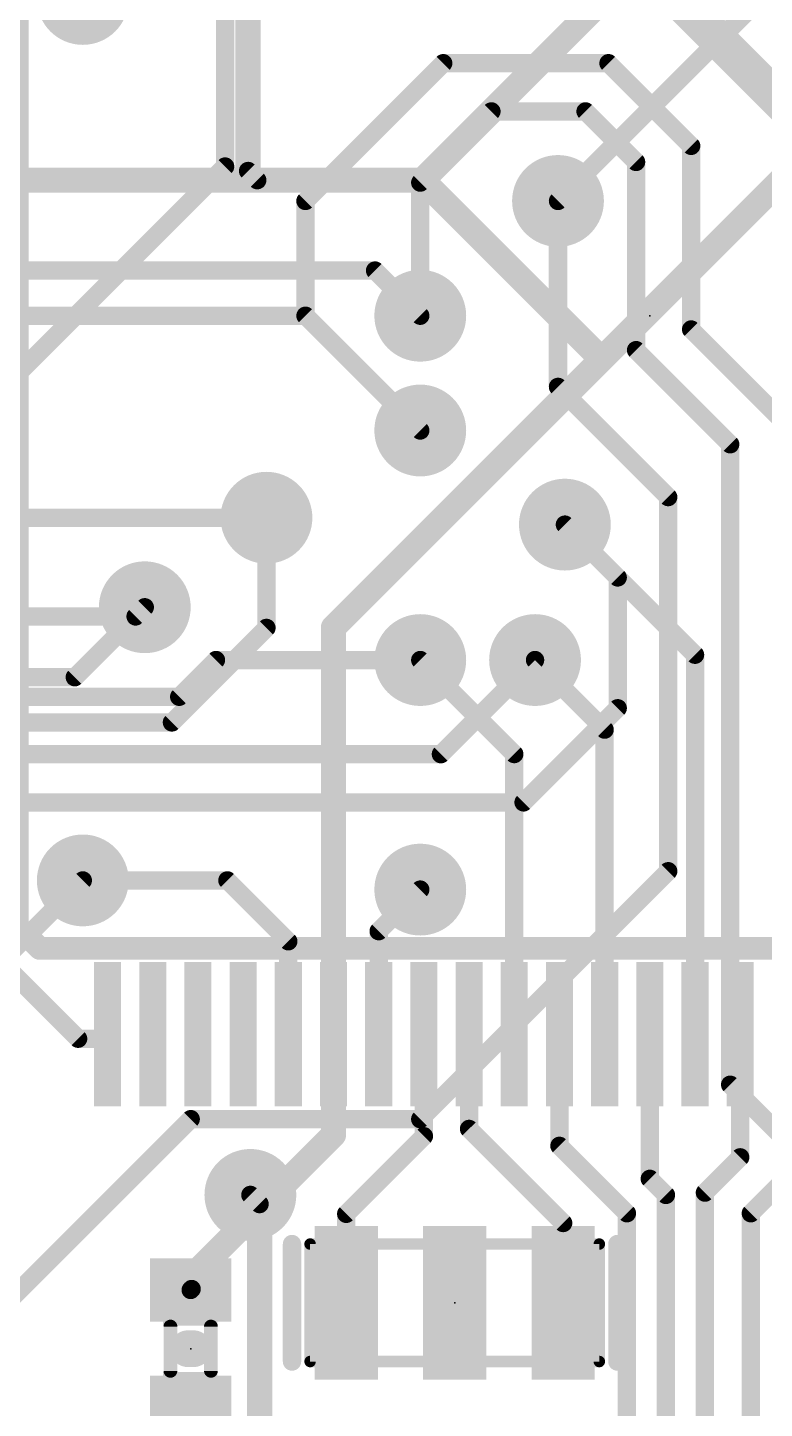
# Model space of a CAD drawing. Extents: x -1 to 63.6, y -0.1 to 40.7.
# Drawn here: x 35.03 to 43.18, y 8.23 to 23.51 of the extents above; entities that cross this region are included whole.
import ezdxf

# ---------------------------------------------------------------- set-up
doc = ezdxf.new("R2010")
doc.units = 0
for name, color, linetype in [('1', 12, 'CONTINUOUS'), ('16', 132, 'CONTINUOUS'), ('18', 110, 'CONTINUOUS'), ('21', 41, 'CONTINUOUS'), ('23', 53, 'CONTINUOUS'), ('51', 53, 'CONTINUOUS')]:
    doc.layers.add(name, color=color, linetype=linetype)

# ---------------------------------------------------------------- blocks, each defined once
blk = doc.blocks.new('RECT')
blk.add_solid([(-0.5, -0.5), (0.5, -0.5), (-0.5, 0.5), (0.5, 0.5)])
blk = doc.blocks.new('ROUNDV')
at = {"const_width": 0.5}
blk.add_lwpolyline([(0, -0.25, 1), (0, 0.25, 1), (0, -0.25)], format="xyb", dxfattribs=at)

msp = doc.modelspace()

# ---------------------------------------------------------------- linework, layer by layer
at = {"layer": '1'}
for points, const_width in [([(37.465, 21.9216), (37.465, 24.5618)], 0.2794), ([(39.394, 21.82), (42.0088, 24.4348)], 0.2794), ([(40.894, 21.59), (43.124, 23.82)], 0.2032), ([(37.5666, 21.82), (37.465, 21.9216)], 0.2032), ([(33.91, 21.82), (37.5666, 21.82)], 0.2794), ([(37.5666, 21.82), (39.394, 21.82)], 0.2794), ([(39.394, 21.82), (41.3766, 19.8374)], 0.2794), ([(41.3766, 19.8374), (43.3832, 21.844)], 0.2794), ([(38.87, 20.82), (33.91, 20.82)], 0.2032), ([(39.37, 20.32), (38.87, 20.82)], 0.2032), ([(33.91, 20.32), (38.1, 20.32)], 0.2032), ([(38.1, 20.32), (39.37, 19.05)], 0.2032), ([(41.3766, 19.8374), (38.41, 16.8708)], 0.2794), ([(37.6682, 18.0848), (37.6682, 16.8656)], 0.2032), ([(40.9702, 18.0086), (42.41, 16.5688)], 0.2032), ([(36.322, 17.0942), (35.5478, 16.32)], 0.2032), ([(36.322, 17.0942), (36.322, 17.0688)], 0.2032), ([(37.6682, 16.8656), (36.6226, 15.82)], 0.2032), ([(38.41, 16.8708), (38.41, 12.32)], 0.2794), ([(42.41, 16.5688), (42.41, 12.32)], 0.2032), ([(39.37, 16.51), (40.41, 15.47)], 0.2032), ([(40.64, 16.51), (41.41, 15.74)], 0.2032), ([(35.5478, 16.32), (33.91, 16.32)], 0.2032), ([(36.6226, 15.82), (33.91, 15.82)], 0.2032), ([(41.41, 15.74), (41.41, 12.32)], 0.2032), ([(40.41, 15.47), (40.41, 12.32)], 0.2032), ([(35.6362, 14.0716), (37.2364, 14.0716)], 0.2032), ([(37.2364, 14.0716), (37.91, 13.398)], 0.2032), ([(38.91, 13.51), (39.37, 13.97)], 0.2032), ([(34.2392, 13.6652), (35.5844, 12.32)], 0.2032), ([(38.91, 12.32), (38.91, 13.51)], 0.2032), ([(37.91, 13.398), (37.91, 12.32)], 0.2032), ([(35.5844, 12.32), (35.91, 12.32)], 0.2032), ([(38.41, 12.32), (38.41, 11.2574)], 0.2794), ([(39.41, 11.2414), (39.41, 12.32)], 0.2032), ([(39.91, 11.3218), (39.91, 12.32)], 0.2032), ([(40.91, 11.1346), (40.91, 12.32)], 0.2032), ([(41.91, 10.7696), (41.91, 12.32)], 0.2032), ([(42.91, 11.0076), (42.91, 12.32)], 0.2032), ([(38.41, 11.2574), (37.7698, 10.6172)], 0.2794), ([(38.551, 10.3824), (39.41, 11.2414)], 0.2032), ([(40.951, 10.2808), (39.91, 11.3218)], 0.2032), ([(41.656, 10.3886), (40.91, 11.1346)], 0.2032), ([(42.5196, 10.6172), (42.91, 11.0076)], 0.2032), ([(42.0878, 10.5918), (41.91, 10.7696)], 0.2032), ([(43.0276, 10.3886), (43.41, 10.771)], 0.2032), ([(37.7698, 10.6172), (36.83, 9.6774)], 0.2794), ([(37.7698, 10.6172), (37.4904, 10.5918)], 0.2794), ([(42.5196, 6.8072), (42.5196, 10.6172)], 0.2032), ([(42.0878, 7.0358), (42.0878, 10.5918)], 0.2032), ([(38.551, 9.398), (38.551, 10.3824)], 0.2032), ([(41.656, 7.4676), (41.656, 10.3886)], 0.2032), ([(43.0276, 5.1308), (43.0276, 10.3886)], 0.2032), ([(40.951, 9.398), (40.951, 10.2808)], 0.2032), ([(36.83, 9.6774), (36.83, 9.54)], 0.2032), ([(36.83, 9.54), (36.8404, 9.5504)], 0.2032)]:
    msp.add_lwpolyline(points, dxfattribs=dict(at, const_width=const_width))
for points, const_width in [([(37.5009, 21.9575, 1), (37.4291, 21.8857)], 0.1016), ([(37.3952, 21.9216, 1), (37.5349, 21.9216)], 0.1397), ([(37.5666, 21.8898, 1), (37.5666, 21.7502)], 0.1397), ([(37.5307, 21.7841, 1), (37.6025, 21.8559)], 0.1016), ([(37.5666, 21.7502, 1), (37.5666, 21.8898)], 0.1397), ([(39.4434, 21.8694, 1), (39.3446, 21.7706)], 0.1397), ([(39.3446, 21.8694, 1), (39.4434, 21.7706)], 0.1397), ([(39.394, 21.7502, 1), (39.394, 21.8898)], 0.1397), ([(40.8581, 21.6259, 1), (40.9299, 21.5541)], 0.1016), ([(38.9059, 20.8559, 1), (38.8341, 20.7841)], 0.1016), ([(38.87, 20.7692, 1), (38.87, 20.8708)], 0.1016), ([(38.1359, 20.3559, 1), (38.0641, 20.2841)], 0.1016), ([(38.1, 20.2692, 1), (38.1, 20.3708)], 0.1016), ([(39.3341, 20.2841, 1), (39.4059, 20.3559)], 0.1016), ([(41.3272, 19.8868, 1), (41.426, 19.788)], 0.1397), ([(41.426, 19.788, 1), (41.3272, 19.8868)], 0.1397), ([(41.3272, 19.788, 1), (41.426, 19.8868)], 0.1397), ([(39.3341, 19.0141, 1), (39.4059, 19.0859)], 0.1016), ([(37.719, 18.0848, 1), (37.6174, 18.0848)], 0.1016), ([(41.0061, 18.0445, 1), (40.9343, 17.9727)], 0.1016), ([(36.3728, 17.0942, 1), (36.2712, 17.0942)], 0.1016), ([(36.2712, 17.0688, 1), (36.3728, 17.0688)], 0.1016), ([(36.3579, 17.0583, 1), (36.2861, 17.1301)], 0.1016), ([(37.7041, 16.8297, 1), (37.6323, 16.9015)], 0.1016), ([(38.4799, 16.8708, 1), (38.3402, 16.8708)], 0.1397), ([(38.3606, 16.9202, 1), (38.4594, 16.8214)], 0.1397), ([(37.6174, 16.8656, 1), (37.719, 16.8656)], 0.1016), ([(42.4608, 16.5688, 1), (42.3592, 16.5688)], 0.1016), ([(42.3741, 16.5329, 1), (42.4459, 16.6047)], 0.1016), ([(39.4059, 16.5459, 1), (39.3341, 16.4741)], 0.1016), ([(40.6759, 16.5459, 1), (40.6041, 16.4741)], 0.1016), ([(35.5119, 16.3559, 1), (35.5837, 16.2841)], 0.1016), ([(35.5478, 16.2692, 1), (35.5478, 16.3708)], 0.1016), ([(36.5867, 15.8559, 1), (36.6585, 15.7841)], 0.1016), ([(36.6226, 15.7692, 1), (36.6226, 15.8708)], 0.1016), ([(41.4608, 15.74, 1), (41.3592, 15.74)], 0.1016), ([(41.3741, 15.7041, 1), (41.4459, 15.7759)], 0.1016), ([(40.4608, 15.47, 1), (40.3592, 15.47)], 0.1016), ([(40.3741, 15.4341, 1), (40.4459, 15.5059)], 0.1016), ([(35.6362, 14.1224, 1), (35.6362, 14.0208)], 0.1016), ([(37.2723, 14.1075, 1), (37.2005, 14.0357)], 0.1016), ([(37.2364, 14.0208, 1), (37.2364, 14.1224)], 0.1016), ([(39.4059, 13.9341, 1), (39.3341, 14.0059)], 0.1016), ([(38.9608, 13.51, 1), (38.8592, 13.51)], 0.1016), ([(37.9608, 13.398, 1), (37.8592, 13.398)], 0.1016), ([(37.8741, 13.3621, 1), (37.9459, 13.4339)], 0.1016), ([(38.8741, 13.5459, 1), (38.9459, 13.4741)], 0.1016), ([(35.5844, 12.3708, 1), (35.5844, 12.2692)], 0.1016), ([(35.5485, 12.2841, 1), (35.6203, 12.3559)], 0.1016), ([(35.91, 12.2692, 1), (35.91, 12.3708)], 0.1016), ([(38.4799, 12.32, 1), (38.3402, 12.32)], 0.1397), ([(38.3402, 12.32, 1), (38.4799, 12.32)], 0.1397), ([(39.4608, 12.32, 1), (39.3592, 12.32)], 0.1016), ([(39.9608, 12.32, 1), (39.8592, 12.32)], 0.1016), ([(40.9608, 12.32, 1), (40.8592, 12.32)], 0.1016), ([(41.9608, 12.32, 1), (41.8592, 12.32)], 0.1016), ([(42.9608, 12.32, 1), (42.8592, 12.32)], 0.1016), ([(37.8592, 12.32, 1), (37.9608, 12.32)], 0.1016), ([(38.8592, 12.32, 1), (38.9608, 12.32)], 0.1016), ([(40.3592, 12.32, 1), (40.4608, 12.32)], 0.1016), ([(41.3592, 12.32, 1), (41.4608, 12.32)], 0.1016), ([(42.3592, 12.32, 1), (42.4608, 12.32)], 0.1016), ([(38.3402, 11.2574, 1), (38.4799, 11.2574)], 0.1397), ([(38.4594, 11.208, 1), (38.3606, 11.3068)], 0.1397), ([(39.4459, 11.2055, 1), (39.3741, 11.2773)], 0.1016), ([(39.9459, 11.3577, 1), (39.8741, 11.2859)], 0.1016), ([(39.8592, 11.3218, 1), (39.9608, 11.3218)], 0.1016), ([(39.3592, 11.2414, 1), (39.4608, 11.2414)], 0.1016), ([(40.9459, 11.1705, 1), (40.8741, 11.0987)], 0.1016), ([(40.8592, 11.1346, 1), (40.9608, 11.1346)], 0.1016), ([(42.8592, 11.0076, 1), (42.9608, 11.0076)], 0.1016), ([(42.9459, 10.9717, 1), (42.8741, 11.0435)], 0.1016), ([(41.9459, 10.8055, 1), (41.8741, 10.7337)], 0.1016), ([(37.4841, 10.6614, 1), (37.4967, 10.5222)], 0.1397), ([(37.7204, 10.6666, 1), (37.8192, 10.5678)], 0.1397), ([(37.8192, 10.5678, 1), (37.7204, 10.6666)], 0.1397), ([(37.7761, 10.5476, 1), (37.7635, 10.6868)], 0.1397), ([(41.8592, 10.7696, 1), (41.9608, 10.7696)], 0.1016), ([(42.5704, 10.6172, 1), (42.4688, 10.6172)], 0.1016), ([(42.4837, 10.6531, 1), (42.5555, 10.5813)], 0.1016), ([(42.1386, 10.5918, 1), (42.037, 10.5918)], 0.1016), ([(42.0519, 10.5559, 1), (42.1237, 10.6277)], 0.1016), ([(38.6018, 10.3824, 1), (38.5002, 10.3824)], 0.1016), ([(38.5151, 10.4183, 1), (38.5869, 10.3465)], 0.1016), ([(41.7068, 10.3886, 1), (41.6052, 10.3886)], 0.1016), ([(41.6201, 10.3527, 1), (41.6919, 10.4245)], 0.1016), ([(43.0784, 10.3886, 1), (42.9768, 10.3886)], 0.1016), ([(42.9917, 10.4245, 1), (43.0635, 10.3527)], 0.1016), ([(41.0018, 10.2808, 1), (40.9002, 10.2808)], 0.1016), ([(40.9151, 10.2449, 1), (40.9869, 10.3167)], 0.1016), ([(36.7806, 9.7268, 1), (36.8794, 9.628)], 0.1397), ([(36.8808, 9.6774, 1), (36.7792, 9.6774)], 0.1016), ([(36.7941, 9.5759, 1), (36.8659, 9.5041)], 0.1016), ([(36.8763, 9.5145, 1), (36.8045, 9.5863)], 0.1016), ([(36.7792, 9.54, 1), (36.8808, 9.54)], 0.1016), ([(38.5002, 9.398, 1), (38.6018, 9.398)], 0.1016), ([(40.9002, 9.398, 1), (41.0018, 9.398)], 0.1016)]:
    msp.add_lwpolyline(points, format="xyb", dxfattribs=dict(at, const_width=const_width))
at = {"layer": '16'}
for points, const_width in [([(37.211, 21.971), (37.211, 26.162)], 0.2032), ([(42.291, 23.749), (43.942, 22.098)], 0.4064), ([(38.1, 21.59), (39.624, 23.114)], 0.2032), ([(39.624, 23.114), (41.4528, 23.114)], 0.2032), ([(41.4528, 23.114), (42.3672, 22.1996)], 0.2032), ([(40.1574, 22.5806), (39.37, 21.7932)], 0.2032), ([(41.1988, 22.5806), (40.1574, 22.5806)], 0.2032), ([(41.7576, 22.0218), (41.1988, 22.5806)], 0.2032), ([(42.3672, 22.1996), (42.3672, 20.1676)], 0.2032), ([(33.7566, 18.5166), (37.211, 21.971)], 0.2032), ([(41.7576, 19.939), (41.7576, 22.0218)], 0.2032), ([(39.37, 21.7932), (39.37, 20.32)], 0.2032), ([(38.1, 20.32), (38.1, 21.59)], 0.2032), ([(40.894, 19.5326), (40.894, 21.59)], 0.2032), ([(39.37, 19.05), (38.1, 20.32)], 0.2032), ([(42.3672, 20.1676), (43.3324, 19.2024)], 0.2032), ([(42.799, 18.8976), (41.7576, 19.939)], 0.2032), ([(42.1132, 18.3134), (40.894, 19.5326)], 0.2032), ([(42.799, 11.811), (42.799, 18.8976)], 0.2032), ([(42.1132, 14.1732), (42.1132, 18.3134)], 0.2032), ([(34.5948, 18.0848), (37.6682, 18.0848)], 0.2032), ([(40.9702, 18.0086), (40.9702, 17.9832)], 0.2032), ([(41.5544, 17.4244), (40.9702, 18.0086)], 0.2032), ([(41.5544, 15.9766), (41.5544, 17.4244)], 0.2032), ([(36.2204, 16.9926), (36.322, 17.0942)], 0.2032), ([(32.2326, 16.9926), (36.2204, 16.9926)], 0.2032), ([(36.703, 16.1036), (37.1094, 16.51)], 0.2032), ([(37.1094, 16.51), (39.37, 16.51)], 0.2032), ([(39.5986, 15.4686), (40.64, 16.51)], 0.2032), ([(32.7914, 16.1036), (36.703, 16.1036)], 0.2032), ([(40.513, 14.9352), (41.5544, 15.9766)], 0.2032), ([(33.1978, 15.4686), (39.5986, 15.4686)], 0.2032), ([(33.6296, 14.9352), (40.513, 14.9352)], 0.2032), ([(39.37, 11.43), (42.1132, 14.1732)], 0.2032), ([(34.1122, 12.5476), (35.6362, 14.0716)], 0.2032), ([(50.4444, 4.1656), (42.799, 11.811)], 0.2032), ([(34.29, 8.89), (36.83, 11.43)], 0.2032), ([(36.83, 11.43), (39.37, 11.43)], 0.2032), ([(37.4904, 10.5918), (37.592, 10.4902)], 0.2032), ([(37.592, 10.4902), (37.592, 7.239)], 0.2794)]:
    msp.add_lwpolyline(points, dxfattribs=dict(at, const_width=const_width))
for points, const_width in [([(39.624, 23.1648, 1), (39.624, 23.0632)], 0.1016), ([(39.6599, 23.0781, 1), (39.5881, 23.1499)], 0.1016), ([(41.4887, 23.1499, 1), (41.4169, 23.0781)], 0.1016), ([(41.4528, 23.0632, 1), (41.4528, 23.1648)], 0.1016), ([(40.1574, 22.6314, 1), (40.1574, 22.5298)], 0.1016), ([(40.1933, 22.5447, 1), (40.1215, 22.6165)], 0.1016), ([(41.2347, 22.6165, 1), (41.1629, 22.5447)], 0.1016), ([(41.1988, 22.5298, 1), (41.1988, 22.6314)], 0.1016), ([(42.418, 22.1996, 1), (42.3164, 22.1996)], 0.1016), ([(42.3313, 22.1637, 1), (42.4031, 22.2355)], 0.1016), ([(37.1602, 21.971, 1), (37.2618, 21.971)], 0.1016), ([(37.2469, 21.9351, 1), (37.1751, 22.0069)], 0.1016), ([(41.8084, 22.0218, 1), (41.7068, 22.0218)], 0.1016), ([(41.7217, 21.9859, 1), (41.7935, 22.0577)], 0.1016), ([(39.4208, 21.7932, 1), (39.3192, 21.7932)], 0.1016), ([(39.3341, 21.8291, 1), (39.4059, 21.7573)], 0.1016), ([(38.1508, 21.59, 1), (38.0492, 21.59)], 0.1016), ([(38.0641, 21.6259, 1), (38.1359, 21.5541)], 0.1016), ([(40.9448, 21.59, 1), (40.8432, 21.59)], 0.1016), ([(38.1359, 20.3559, 1), (38.0641, 20.2841)], 0.1016), ([(38.0492, 20.32, 1), (38.1508, 20.32)], 0.1016), ([(39.3192, 20.32, 1), (39.4208, 20.32)], 0.1016), ([(42.4031, 20.2035, 1), (42.3313, 20.1317)], 0.1016), ([(42.3164, 20.1676, 1), (42.418, 20.1676)], 0.1016), ([(41.7935, 19.9749, 1), (41.7217, 19.9031)], 0.1016), ([(41.7068, 19.939, 1), (41.8084, 19.939)], 0.1016), ([(40.9299, 19.5685, 1), (40.8581, 19.4967)], 0.1016), ([(40.8432, 19.5326, 1), (40.9448, 19.5326)], 0.1016), ([(39.3341, 19.0141, 1), (39.4059, 19.0859)], 0.1016), ([(42.8498, 18.8976, 1), (42.7482, 18.8976)], 0.1016), ([(42.7631, 18.8617, 1), (42.8349, 18.9335)], 0.1016), ([(42.164, 18.3134, 1), (42.0624, 18.3134)], 0.1016), ([(42.0773, 18.2775, 1), (42.1491, 18.3493)], 0.1016), ([(37.6682, 18.034, 1), (37.6682, 18.1356)], 0.1016), ([(41.021, 18.0086, 1), (40.9194, 18.0086)], 0.1016), ([(41.0061, 18.0445, 1), (40.9343, 17.9727)], 0.1016), ([(40.9194, 17.9832, 1), (41.021, 17.9832)], 0.1016), ([(41.6052, 17.4244, 1), (41.5036, 17.4244)], 0.1016), ([(41.5185, 17.3885, 1), (41.5903, 17.4603)], 0.1016), ([(36.3579, 17.0583, 1), (36.2861, 17.1301)], 0.1016), ([(36.1845, 17.0285, 1), (36.2563, 16.9567)], 0.1016), ([(36.2204, 16.9418, 1), (36.2204, 17.0434)], 0.1016), ([(37.1094, 16.5608, 1), (37.1094, 16.4592)], 0.1016), ([(37.1453, 16.4741, 1), (37.0735, 16.5459)], 0.1016), ([(39.37, 16.4592, 1), (39.37, 16.5608)], 0.1016), ([(40.6759, 16.4741, 1), (40.6041, 16.5459)], 0.1016), ([(36.703, 16.0528, 1), (36.703, 16.1544)], 0.1016), ([(36.6671, 16.1395, 1), (36.7389, 16.0677)], 0.1016), ([(41.5903, 15.9407, 1), (41.5185, 16.0125)], 0.1016), ([(41.5036, 15.9766, 1), (41.6052, 15.9766)], 0.1016), ([(39.5627, 15.5045, 1), (39.6345, 15.4327)], 0.1016), ([(39.5986, 15.4178, 1), (39.5986, 15.5194)], 0.1016), ([(40.4771, 14.9711, 1), (40.5489, 14.8993)], 0.1016), ([(40.513, 14.8844, 1), (40.513, 14.986)], 0.1016), ([(42.0624, 14.1732, 1), (42.164, 14.1732)], 0.1016), ([(42.1491, 14.1373, 1), (42.0773, 14.2091)], 0.1016), ([(35.6721, 14.0357, 1), (35.6003, 14.1075)], 0.1016), ([(42.8349, 11.8469, 1), (42.7631, 11.7751)], 0.1016), ([(42.7482, 11.811, 1), (42.8498, 11.811)], 0.1016), ([(36.83, 11.4808, 1), (36.83, 11.3792)], 0.1016), ([(36.8659, 11.3941, 1), (36.7941, 11.4659)], 0.1016), ([(39.3341, 11.4659, 1), (39.4059, 11.3941)], 0.1016), ([(39.37, 11.3792, 1), (39.37, 11.4808)], 0.1016), ([(37.5263, 10.6277, 1), (37.4545, 10.5559)], 0.1016), ([(37.6619, 10.4902, 1), (37.5221, 10.4902)], 0.1397), ([(37.5561, 10.4543, 1), (37.6279, 10.5261)], 0.1016)]:
    msp.add_lwpolyline(points, format="xyb", dxfattribs=dict(at, const_width=const_width))
at = {"layer": '21'}
for points, const_width in [([(34.91, 13.57), (34.91, 26.57)], 0.254), ([(35.16, 13.32), (34.91, 13.57)], 0.254), ([(48.66, 13.32), (35.16, 13.32)], 0.254), ([(37.951, 8.748), (37.951, 10.048)], 0.2032), ([(41.551, 10.048), (41.551, 8.748)], 0.2032), ([(36.8605, 8.89), (36.7995, 8.89)], 0.4064)]:
    msp.add_lwpolyline(points, dxfattribs=dict(at, const_width=const_width))
for points, const_width in [([(34.8465, 13.57, 1), (34.9735, 13.57)], 0.127), ([(35.16, 13.3835, 1), (35.16, 13.2565)], 0.127), ([(35.1151, 13.2751, 1), (35.2049, 13.3649)], 0.127), ([(38.0018, 10.048, 1), (37.9002, 10.048)], 0.1016), ([(41.6018, 10.048, 1), (41.5002, 10.048)], 0.1016), ([(36.7995, 8.9916, 1), (36.7995, 8.7884)], 0.2032), ([(36.8605, 8.7884, 1), (36.8605, 8.9916)], 0.2032), ([(37.9002, 8.748, 1), (38.0018, 8.748)], 0.1016), ([(41.5002, 8.748, 1), (41.6018, 8.748)], 0.1016)]:
    msp.add_lwpolyline(points, format="xyb", dxfattribs=dict(at, const_width=const_width))
at = {"layer": '23'}
for p in [(41.91, 20.32), (39.751, 9.398), (36.83, 8.89)]:
    msp.add_point(p, dxfattribs=at)
at = {"layer": '51'}
for points, const_width in [([(38.151, 10.0798, 1), (38.151, 10.0162)], 0.0635), ([(38.1828, 10.048, 1), (38.1193, 10.048)], 0.0635), ([(41.3828, 10.048, 1), (41.3192, 10.048)], 0.0635), ([(41.351, 10.0162, 1), (41.351, 10.0798)], 0.0635), ([(36.6441, 9.135, 1), (36.5679, 9.135)], 0.0762), ([(37.0921, 9.135, 1), (37.0159, 9.135)], 0.0762), ([(38.151, 8.7798, 1), (38.151, 8.7163)], 0.0635), ([(38.1193, 8.748, 1), (38.1828, 8.748)], 0.0635), ([(41.3192, 8.748, 1), (41.3828, 8.748)], 0.0635), ([(41.351, 8.7163, 1), (41.351, 8.7798)], 0.0635), ([(36.5679, 8.645, 1), (36.6441, 8.645)], 0.0762), ([(37.0159, 8.645, 1), (37.0921, 8.645)], 0.0762)]:
    msp.add_lwpolyline(points, format="xyb", dxfattribs=dict(at, const_width=const_width))
for points, const_width in [([(38.151, 10.048), (41.351, 10.048)], 0.127), ([(38.151, 8.748), (38.151, 10.048)], 0.127), ([(41.351, 10.048), (41.351, 8.748)], 0.127), ([(36.606, 8.645), (36.606, 9.135)], 0.1524), ([(37.054, 9.135), (37.054, 8.645)], 0.1524), ([(41.351, 8.748), (38.151, 8.748)], 0.127)]:
    msp.add_lwpolyline(points, dxfattribs=dict(at, const_width=const_width))

# ---------------------------------------------------------------- block references
at = {"layer": '1'}
for p, xscale, yscale in [((35.91, 12.32), 0.3, 1.5), ((36.41, 12.32), 0.3, 1.5), ((36.91, 12.32), 0.3, 1.5), ((37.41, 12.32), 0.3, 1.5), ((37.91, 12.32), 0.3, 1.5), ((38.41, 12.32), 0.3, 1.5), ((38.91, 12.32), 0.3, 1.5), ((39.41, 12.32), 0.3, 1.5), ((39.91, 12.32), 0.3, 1.5), ((40.41, 12.32), 0.3, 1.5), ((40.91, 12.32), 0.3, 1.5), ((41.41, 12.32), 0.3, 1.5), ((41.91, 12.32), 0.3, 1.5), ((42.41, 12.32), 0.3, 1.5), ((42.91, 12.32), 0.3, 1.5), ((38.551, 9.398), 0.7, 1.7), ((39.751, 9.398), 0.7, 1.7), ((40.951, 9.398), 0.7, 1.7)]:
    msp.add_blockref('RECT', p, dxfattribs=dict(at, xscale=xscale, yscale=yscale))
at = {"layer": '1', "xscale": 0.7, "yscale": 0.9, "rotation": 270}
for p in [(36.83, 9.54), (36.83, 8.24)]:
    msp.add_blockref('RECT', p, dxfattribs=at)
at = {"layer": '18', "xscale": 1.016, "yscale": 1.016}
for p in [(35.6362, 23.8252), (35.6362, 23.8252), (40.894, 21.59), (40.894, 21.59), (39.37, 20.32), (39.37, 20.32), (39.37, 19.05), (39.37, 19.05), (37.6682, 18.0848), (37.6682, 18.0848), (40.9702, 18.0086), (40.9702, 18.0086), (36.322, 17.0942), (36.322, 17.0942), (39.37, 16.51), (39.37, 16.51), (40.64, 16.51), (40.64, 16.51), (35.6362, 14.0716), (35.6362, 14.0716), (39.37, 13.97), (39.37, 13.97), (37.4904, 10.5918), (37.4904, 10.5918)]:
    msp.add_blockref('ROUNDV', p, dxfattribs=at)
at = {"layer": '51', "yscale": 1.0499}
for p, xscale in [((35.91, 12.6451), 0.3003), ((36.41, 12.6451), 0.3001), ((36.91, 12.6451), 0.3003), ((37.41, 12.6451), 0.3001), ((37.9101, 12.6451), 0.3003), ((38.4101, 12.6451), 0.3001), ((38.9101, 12.6451), 0.3003), ((39.4101, 12.6451), 0.3001), ((39.9101, 12.6451), 0.3003), ((40.4101, 12.6451), 0.3001), ((40.9101, 12.6451), 0.3003), ((41.4101, 12.6451), 0.3001), ((41.9101, 12.6451), 0.3003), ((42.4101, 12.6451), 0.3001), ((42.9101, 12.6451), 0.3003)]:
    msp.add_blockref('RECT', p, dxfattribs=dict(at, xscale=xscale))
at = {"layer": '51', "xscale": 0.3, "yscale": 0.5999, "rotation": 270}
for p in [(36.8252, 9.294), (36.8252, 8.4812)]:
    msp.add_blockref('RECT', p, dxfattribs=at)

doc.saveas('drawing.dxf')
